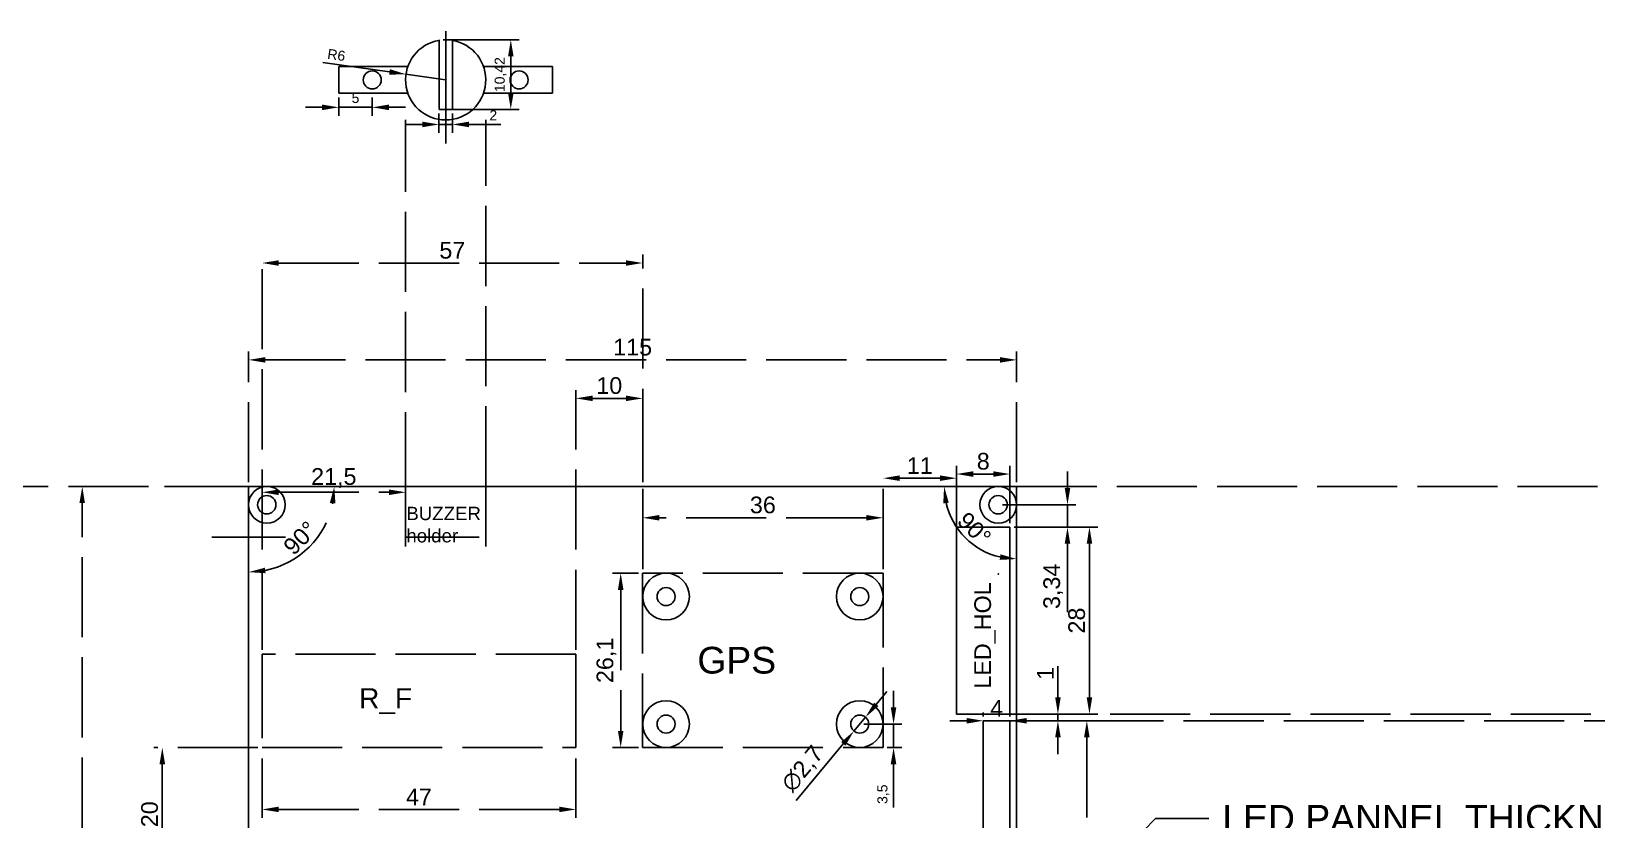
# Model space of a CAD drawing. Header units: millimetres. Extents: x 4871 to 10927, y 4991 to 10274.
# Drawn here: x 5021.7 to 5256.1, y 5110.9 to 5229 of the extents above; entities that cross this region are included whole.
import ezdxf
from ezdxf import colors
from ezdxf.entities.mleader import LeaderData, LeaderLine
from ezdxf.math import Vec2, Vec3

# ---------------------------------------------------------------- set-up
doc = ezdxf.new("R2010")
doc.units = ezdxf.units.MM
doc.linetypes.add('ACAD_ISO02W100', pattern=[15, 12, -3])
doc.styles.get("Standard").update_dxf_attribs({"font": 'arial.ttf'})
doc.dimstyles.new('ISO-25', dxfattribs={"dimtxt": 2.5, "dimasz": 2.5, "dimexe": 1.25, "dimexo": 0.625, "dimtad": 1, "dimtxsty": 'Standard', "dimcen": 2.5, "dimadec": 0, "dimazin": 0, "dimtfac": 1, "dimtmove": 0, "dimatfit": 3, "dimfxl": 1, "dimarcsym": 0})

# ---------------------------------------------------------------- blocks, each defined once
blk = doc.blocks.new('*D1')
at = {"color": 0, "linetype": 'ACAD_ISO02W100', "lineweight": -2, "transparency": 16777216}
for p, q in [((5054.22, 5161.46), (5054.22, 5181.03)), ((5169.22, 5161.46), (5169.22, 5181.03)), ((5056.72, 5179.78), (5166.72, 5179.78))]:
    blk.add_line(p, q, dxfattribs=at)
for points in [[(5056.72, 5180.2), (5056.72, 5179.37), (5054.22, 5179.78)], [(5166.72, 5180.2), (5166.72, 5179.37), (5169.22, 5179.78)]]:
    blk.add_solid(points, dxfattribs=at)
at = {"layer": 'Defpoints', "color": 0, "linetype": 'ACAD_ISO02W100', "lineweight": -2, "transparency": 16777216}
for p in [(5169.22, 5179.78), (5054.22, 5160.83), (5169.22, 5160.83)]:
    blk.add_point(p, dxfattribs=at)
at = {"color": 0, "linetype": 'ACAD_ISO02W100', "transparency": 16777216, "insert": (5111.72, 5181.68), "char_height": 2.5, "attachment_point": 5}
blk.add_mtext('115', dxfattribs=at)
blk = doc.blocks.new('*D2')
at = {"color": 0, "linetype": 'ACAD_ISO02W100', "lineweight": -2, "transparency": 16777216}
for p, q in [((5103.22, 5136.37), (5103.22, 5175.27)), ((5105.72, 5174.02), (5110.72, 5174.02)), ((5113.22, 5161.46), (5113.22, 5175.27))]:
    blk.add_line(p, q, dxfattribs=at)
for points in [[(5105.72, 5174.44), (5105.72, 5173.61), (5103.22, 5174.02)], [(5110.72, 5174.44), (5110.72, 5173.61), (5113.22, 5174.02)]]:
    blk.add_solid(points, dxfattribs=at)
at = {"layer": 'Defpoints', "color": 0, "linetype": 'ACAD_ISO02W100', "lineweight": -2, "transparency": 16777216}
for p in [(5113.22, 5174.02), (5113.22, 5160.83), (5103.22, 5135.74)]:
    blk.add_point(p, dxfattribs=at)
at = {"color": 0, "linetype": 'ACAD_ISO02W100', "transparency": 16777216, "insert": (5108.22, 5175.92), "char_height": 2.5, "attachment_point": 5}
blk.add_mtext('10', dxfattribs=at)
blk = doc.blocks.new('*D3')
at = {"color": 0, "linetype": 'ACAD_ISO02W100', "lineweight": -2, "transparency": 16777216}
for p, q in [((5149.22, 5148.47), (5149.22, 5163.32)), ((5151.72, 5162.07), (5157.72, 5162.07)), ((5160.22, 5148.07), (5160.22, 5163.32))]:
    blk.add_line(p, q, dxfattribs=at)
at = {"color": 0, "linetype": 'ACAD_ISO02W100', "transparency": 16777216}
for points in [[(5151.72, 5162.49), (5151.72, 5161.65), (5149.22, 5162.07)], [(5157.72, 5162.49), (5157.72, 5161.65), (5160.22, 5162.07)]]:
    blk.add_solid(points, dxfattribs=at)
at = {"layer": 'Defpoints', "color": 0, "linetype": 'ACAD_ISO02W100', "transparency": 16777216}
for p in [(5160.22, 5162.07), (5149.22, 5147.84), (5160.22, 5147.45)]:
    blk.add_point(p, dxfattribs=at)
at = {"color": 0, "linetype": 'ACAD_ISO02W100', "transparency": 16777216, "insert": (5154.72, 5163.95), "char_height": 2.5, "attachment_point": 5}
blk.add_mtext('11', dxfattribs=at)
blk = doc.blocks.new('*D6')
at = {"color": 0, "linetype": 'ACAD_ISO02W100', "lineweight": -2, "transparency": 16777216}
for p, q in [((5053.6, 5160.83), (5028.05, 5160.83)), ((5029.3, 5033.26), (5029.3, 5158.33)), ((5053.6, 5030.76), (5028.05, 5030.76))]:
    blk.add_line(p, q, dxfattribs=at)
for points in [[(5028.88, 5158.33), (5029.71, 5158.33), (5029.3, 5160.83)], [(5028.88, 5033.26), (5029.71, 5033.26), (5029.3, 5030.76)]]:
    blk.add_solid(points, dxfattribs=at)
at = {"layer": 'Defpoints', "color": 0, "linetype": 'ACAD_ISO02W100', "lineweight": -2, "transparency": 16777216}
for p in [(5029.3, 5160.83), (5054.22, 5160.83), (5054.22, 5030.76)]:
    blk.add_point(p, dxfattribs=at)
at = {"color": 0, "linetype": 'ACAD_ISO02W100', "transparency": 16777216, "insert": (5027.17, 5095.79), "char_height": 2.5, "attachment_point": 5, "rotation": 90}
blk.add_mtext('130,07', dxfattribs=at)
blk = doc.blocks.new('*D7')
at = {"color": 0, "linetype": 'ACAD_ISO02W100', "lineweight": -2, "transparency": 16777216}
for p, q in [((5175.4, 5129.25), (5175.4, 5133.92)), ((5168.85, 5126.75), (5176.65, 5126.75)), ((5175.4, 5125.75), (5175.4, 5126.75)), ((5168.85, 5125.75), (5176.65, 5125.75)), ((5175.4, 5123.25), (5175.4, 5120.75))]:
    blk.add_line(p, q, dxfattribs=at)
at = {"color": 0, "linetype": 'ACAD_ISO02W100', "transparency": 16777216}
for points in [[(5174.99, 5129.25), (5175.82, 5129.25), (5175.4, 5126.75)], [(5174.99, 5123.25), (5175.82, 5123.25), (5175.4, 5125.75)]]:
    blk.add_solid(points, dxfattribs=at)
at = {"layer": 'Defpoints', "color": 0, "linetype": 'ACAD_ISO02W100', "transparency": 16777216}
for p in [(5168.22, 5126.75), (5175.4, 5126.75), (5168.22, 5125.75)]:
    blk.add_point(p, dxfattribs=at)
at = {"color": 0, "linetype": 'ACAD_ISO02W100', "transparency": 16777216, "insert": (5173.52, 5132.83), "char_height": 2.5, "attachment_point": 5, "rotation": 90}
blk.add_mtext('1', dxfattribs=at)
blk = doc.blocks.new('*D8')
at = {"color": 0, "linetype": 'ACAD_ISO02W100', "lineweight": -2, "transparency": 16777216}
for p, q in [((5056.22, 5136.37), (5056.22, 5161.21)), ((5058.72, 5159.96), (5075.22, 5159.96)), ((5077.72, 5152.46), (5077.72, 5161.21))]:
    blk.add_line(p, q, dxfattribs=at)
for points in [[(5058.72, 5160.38), (5058.72, 5159.54), (5056.22, 5159.96)], [(5075.22, 5160.38), (5075.22, 5159.54), (5077.72, 5159.96)]]:
    blk.add_solid(points, dxfattribs=at)
at = {"layer": 'Defpoints', "color": 0, "linetype": 'ACAD_ISO02W100', "lineweight": -2, "transparency": 16777216}
for p in [(5077.72, 5159.96), (5077.72, 5151.83), (5056.22, 5135.74)]:
    blk.add_point(p, dxfattribs=at)
at = {"color": 0, "linetype": 'ACAD_ISO02W100', "transparency": 16777216, "insert": (5066.97, 5162.09), "char_height": 2.5, "attachment_point": 5}
blk.add_mtext('21,5', dxfattribs=at)
blk = doc.blocks.new('*D10')
at = {"color": 0, "linetype": 'ACAD_ISO02W100', "lineweight": -2, "transparency": 16777216}
for p, q in [((5055.6, 5121.74), (5040.04, 5121.74)), ((5041.29, 5119.24), (5041.29, 5104.25)), ((5055.6, 5101.75), (5040.04, 5101.75))]:
    blk.add_line(p, q, dxfattribs=at)
at = {"color": 0, "linetype": 'ACAD_ISO02W100', "transparency": 16777216}
for points in [[(5040.87, 5119.24), (5041.71, 5119.24), (5041.29, 5121.74)], [(5040.87, 5104.25), (5041.71, 5104.25), (5041.29, 5101.75)]]:
    blk.add_solid(points, dxfattribs=at)
at = {"layer": 'Defpoints', "color": 0, "linetype": 'ACAD_ISO02W100', "transparency": 16777216}
for p in [(5056.22, 5121.74), (5041.29, 5101.75), (5056.22, 5101.75)]:
    blk.add_point(p, dxfattribs=at)
at = {"color": 0, "linetype": 'ACAD_ISO02W100', "transparency": 16777216, "insert": (5039.39, 5111.75), "char_height": 2.5, "attachment_point": 5, "rotation": 90}
blk.add_mtext('20', dxfattribs=at)
blk = doc.blocks.new('*D14')
at = {"color": 0, "linetype": 'ACAD_ISO02W100', "lineweight": -2, "transparency": 16777216}
for p, q in [((5164.22, 5126.37), (5164.22, 5127)), ((5168.22, 5126.37), (5168.22, 5127)), ((5161.72, 5125.75), (5159.22, 5125.75)), ((5164.22, 5125.75), (5168.22, 5125.75)), ((5170.72, 5125.75), (5173.22, 5125.75))]:
    blk.add_line(p, q, dxfattribs=at)
at = {"color": 0, "linetype": 'ACAD_ISO02W100', "transparency": 16777216}
for points in [[(5161.72, 5126.16), (5161.72, 5125.33), (5164.22, 5125.75)], [(5170.72, 5126.16), (5170.72, 5125.33), (5168.22, 5125.75)]]:
    blk.add_solid(points, dxfattribs=at)
at = {"layer": 'Defpoints', "color": 0, "linetype": 'ACAD_ISO02W100', "transparency": 16777216}
for p in [(5164.22, 5125.75), (5168.22, 5125.75), (5168.22, 5125.75)]:
    blk.add_point(p, dxfattribs=at)
at = {"color": 0, "linetype": 'ACAD_ISO02W100', "transparency": 16777216, "insert": (5166.22, 5127.62), "char_height": 2.5, "attachment_point": 5}
blk.add_mtext('4', dxfattribs=at)
blk = doc.blocks.new('*D18')
at = {"color": 0, "linetype": 'ACAD_ISO02W100', "lineweight": -2, "transparency": 16777216}
for p, q in [((5168.85, 5125.75), (5180.98, 5125.75)), ((5179.73, 5123.25), (5179.73, 5048.25)), ((5168.85, 5045.75), (5180.98, 5045.75))]:
    blk.add_line(p, q, dxfattribs=at)
at = {"color": 0, "linetype": 'ACAD_ISO02W100', "transparency": 16777216}
for points in [[(5179.31, 5123.25), (5180.15, 5123.25), (5179.73, 5125.75)], [(5179.31, 5048.25), (5180.15, 5048.25), (5179.73, 5045.75)]]:
    blk.add_solid(points, dxfattribs=at)
at = {"layer": 'Defpoints', "color": 0, "linetype": 'ACAD_ISO02W100', "transparency": 16777216}
for p in [(5168.22, 5125.75), (5168.22, 5045.75), (5179.73, 5045.75)]:
    blk.add_point(p, dxfattribs=at)
at = {"color": 0, "linetype": 'ACAD_ISO02W100', "transparency": 16777216, "insert": (5177.83, 5085.75), "char_height": 2.5, "attachment_point": 5, "rotation": 90}
blk.add_mtext('80', dxfattribs=at)
blk = doc.blocks.new('*D19')
at = {"color": 0, "linetype": 'ACAD_ISO02W100', "lineweight": -2, "transparency": 16777216}
blk.add_arc((5054.22, 5160.83), 12.82, 281.1904, 348.8096, dxfattribs=at)
for points in [[(5066.38, 5158.38), (5067.21, 5158.3), (5067.04, 5160.83)], [(5056.75, 5147.84), (5056.67, 5148.67), (5054.22, 5148.01)]]:
    blk.add_solid(points, dxfattribs=at)
at = {"layer": 'Defpoints', "color": 0, "linetype": 'ACAD_ISO02W100', "lineweight": -2, "transparency": 16777216}
for p in [(5054.22, 5160.83), (5054.22, 5160.83), (5169.22, 5160.83), (5060.63, 5149.73), (5054.22, 5030.76)]:
    blk.add_point(p, dxfattribs=at)
at = {"color": 0, "linetype": 'ACAD_ISO02W100', "transparency": 16777216, "insert": (5061.94, 5153.11), "char_height": 2.5, "attachment_point": 5, "rotation": 45}
blk.add_mtext('90°', dxfattribs=at)
blk = doc.blocks.new('*D20')
at = {"color": 0, "linetype": 'ACAD_ISO02W100', "lineweight": -2, "transparency": 16777216}
blk.add_arc((5054.22, 5030.75), 14.95, 9.5903, 80.4097, dxfattribs=at)
for points in [[(5056.68, 5045.08), (5056.75, 5045.91), (5054.22, 5045.7)], [(5069.38, 5033.27), (5068.55, 5033.2), (5069.17, 5030.75)]]:
    blk.add_solid(points, dxfattribs=at)
at = {"layer": 'Defpoints', "color": 0, "linetype": 'ACAD_ISO02W100', "lineweight": -2, "transparency": 16777216}
for p in [(5054.22, 5160.83), (5067.17, 5038.22), (5054.22, 5030.76), (5054.22, 5030.75), (5169.22, 5030.75)]:
    blk.add_point(p, dxfattribs=at)
at = {"color": 0, "linetype": 'ACAD_ISO02W100', "transparency": 16777216, "insert": (5066.14, 5042.67), "char_height": 2.5, "attachment_point": 5, "rotation": 315}
blk.add_mtext('90°', dxfattribs=at)
blk = doc.blocks.new('*D21')
at = {"color": 0, "linetype": 'ACAD_ISO02W100', "lineweight": -2, "transparency": 16777216}
blk.add_arc((5169.22, 5160.83), 10.86, 193.2132, 256.7868, dxfattribs=at)
for points in [[(5158.23, 5158.3), (5159.06, 5158.4), (5158.36, 5160.83)], [(5166.79, 5150.67), (5166.69, 5149.84), (5169.22, 5149.97)]]:
    blk.add_solid(points, dxfattribs=at)
at = {"layer": 'Defpoints', "color": 0, "linetype": 'ACAD_ISO02W100', "lineweight": -2, "transparency": 16777216}
for p in [(5054.22, 5160.83), (5169.22, 5160.83), (5169.22, 5160.83), (5159.81, 5155.4), (5169.22, 5030.76)]:
    blk.add_point(p, dxfattribs=at)
at = {"color": 0, "linetype": 'ACAD_ISO02W100', "transparency": 16777216, "insert": (5162.88, 5154.49), "char_height": 2.5, "attachment_point": 5, "rotation": 315}
blk.add_mtext('90°', dxfattribs=at)
blk = doc.blocks.new('*D22')
at = {"color": 0, "linetype": 'ACAD_ISO02W100', "lineweight": -2, "transparency": 16777216}
blk.add_arc((5169.22, 5030.75), 15.81, 99.0687, 170.9313, dxfattribs=at)
for points in [[(5166.7, 5046.78), (5166.76, 5045.95), (5169.22, 5046.56)], [(5154.02, 5033.21), (5153.19, 5033.27), (5153.41, 5030.75)]]:
    blk.add_solid(points, dxfattribs=at)
at = {"layer": 'Defpoints', "color": 0, "linetype": 'ACAD_ISO02W100', "lineweight": -2, "transparency": 16777216}
for p in [(5169.22, 5160.83), (5161.32, 5044.44), (5054.22, 5030.75), (5169.22, 5030.76), (5169.22, 5030.75)]:
    blk.add_point(p, dxfattribs=at)
at = {"color": 0, "linetype": 'ACAD_ISO02W100', "transparency": 16777216, "insert": (5156.7, 5043.27), "char_height": 2.5, "attachment_point": 5, "rotation": 45}
blk.add_mtext('90°', dxfattribs=at)
blk = doc.blocks.new('*D33')
at = {"color": 0, "linetype": 'ByBlock', "lineweight": -2, "transparency": 16777216}
for p, q in [((5160.22, 5155.33), (5160.22, 5163.94)), ((5168.22, 5155.33), (5168.22, 5163.94)), ((5165.72, 5162.69), (5162.72, 5162.69))]:
    blk.add_line(p, q, dxfattribs=at)
for points in [[(5162.72, 5163.11), (5162.72, 5162.27), (5160.22, 5162.69)], [(5165.72, 5163.11), (5165.72, 5162.27), (5168.22, 5162.69)]]:
    blk.add_solid(points, dxfattribs=at)
at = {"layer": 'Defpoints', "color": 0, "linetype": 'ByBlock', "lineweight": -2, "transparency": 16777216}
for p in [(5160.22, 5162.69), (5160.22, 5154.71), (5168.22, 5154.71)]:
    blk.add_point(p, dxfattribs=at)
at = {"color": 0, "linetype": 'ByBlock', "lineweight": -2, "transparency": 16777216, "insert": (5164.22, 5164.59), "char_height": 2.5, "attachment_point": 5}
blk.add_mtext('8', dxfattribs=at)
blk = doc.blocks.new('*D36')
at = {"color": 0, "linetype": 'ByBlock', "lineweight": -2, "transparency": 16777216}
for p, q in [((5176.83, 5160.59), (5176.83, 5163.09)), ((5167.08, 5158.09), (5178.08, 5158.09)), ((5176.83, 5158.09), (5176.83, 5154.75)), ((5168.85, 5154.75), (5178.08, 5154.75)), ((5176.83, 5152.25), (5176.83, 5142.01))]:
    blk.add_line(p, q, dxfattribs=at)
for points in [[(5176.42, 5160.59), (5177.25, 5160.59), (5176.83, 5158.09)], [(5176.42, 5152.25), (5177.25, 5152.25), (5176.83, 5154.75)]]:
    blk.add_solid(points, dxfattribs=at)
at = {"layer": 'Defpoints', "color": 0, "linetype": 'ByBlock', "lineweight": -2, "transparency": 16777216}
for p in [(5166.45, 5158.09), (5168.22, 5154.75), (5176.83, 5154.75)]:
    blk.add_point(p, dxfattribs=at)
at = {"color": 0, "linetype": 'ByBlock', "lineweight": -2, "transparency": 16777216, "insert": (5174.7, 5145.88), "char_height": 2.5, "attachment_point": 5, "rotation": 90}
blk.add_mtext('3,34', dxfattribs=at)
blk = doc.blocks.new('*D37')
at = {"color": 0, "linetype": 'ByBlock', "lineweight": -2, "transparency": 16777216}
for p, q in [((5168.85, 5154.75), (5181.37, 5154.75)), ((5180.12, 5129.25), (5180.12, 5152.25)), ((5168.85, 5126.75), (5181.37, 5126.75))]:
    blk.add_line(p, q, dxfattribs=at)
for points in [[(5179.71, 5152.25), (5180.54, 5152.25), (5180.12, 5154.75)], [(5179.71, 5129.25), (5180.54, 5129.25), (5180.12, 5126.75)]]:
    blk.add_solid(points, dxfattribs=at)
at = {"layer": 'Defpoints', "color": 0, "linetype": 'ByBlock', "lineweight": -2, "transparency": 16777216}
for p in [(5168.22, 5154.75), (5180.12, 5154.75), (5168.22, 5126.75)]:
    blk.add_point(p, dxfattribs=at)
at = {"color": 0, "linetype": 'ByBlock', "lineweight": -2, "transparency": 16777216, "insert": (5178.22, 5140.75), "char_height": 2.5, "attachment_point": 5, "rotation": 90}
blk.add_mtext('28', dxfattribs=at)
blk = doc.blocks.new('*D50')
at = {"color": 0, "lineweight": -2, "transparency": 16777216}
for p, q in [((5065.35, 5224.31), (5075.31, 5222.9)), ((5083.72, 5221.71), (5077.78, 5222.55))]:
    blk.add_line(p, q, dxfattribs=at)
blk.add_solid([(5075.37, 5223.31), (5075.25, 5222.49), (5077.78, 5222.55)], dxfattribs=at)
at = {"layer": 'Defpoints', "color": 0, "lineweight": -2, "transparency": 16777216}
for p in [(5077.78, 5222.55), (5083.72, 5221.71)]:
    blk.add_point(p, dxfattribs=at)
at = {"color": 0, "lineweight": -2, "transparency": 16777216, "insert": (5067.36, 5225.43), "char_height": 1.5, "attachment_point": 5, "rotation": 351.9522}
blk.add_mtext('R6', dxfattribs=at)
blk = doc.blocks.new('*D51')
at = {"color": 0, "lineweight": -2, "transparency": 16777216}
for p, q in [((5083.35, 5227.71), (5094.72, 5227.71)), ((5093.47, 5225.21), (5093.47, 5219.78)), ((5083.35, 5217.28), (5094.72, 5217.28))]:
    blk.add_line(p, q, dxfattribs=at)
for points in [[(5093.06, 5225.21), (5093.89, 5225.21), (5093.47, 5227.71)], [(5093.06, 5219.78), (5093.89, 5219.78), (5093.47, 5217.28)]]:
    blk.add_solid(points, dxfattribs=at)
at = {"layer": 'Defpoints', "color": 0, "lineweight": -2, "transparency": 16777216}
for p in [(5082.72, 5227.71), (5082.72, 5217.28), (5093.47, 5217.28)]:
    blk.add_point(p, dxfattribs=at)
at = {"color": 0, "lineweight": -2, "transparency": 16777216, "insert": (5091.95, 5222.5), "char_height": 1.5, "attachment_point": 5, "rotation": 90}
blk.add_mtext('10,42', dxfattribs=at)
blk = doc.blocks.new('*D52')
at = {"color": 0, "lineweight": -2, "transparency": 16777216}
for p, q in [((5082.72, 5216.66), (5082.72, 5213.79)), ((5084.72, 5216.66), (5084.72, 5213.79)), ((5080.22, 5215.04), (5077.72, 5215.04)), ((5082.72, 5215.04), (5084.72, 5215.04)), ((5087.22, 5215.04), (5091.97, 5215.04))]:
    blk.add_line(p, q, dxfattribs=at)
for points in [[(5080.22, 5215.45), (5080.22, 5214.62), (5082.72, 5215.04)], [(5087.22, 5215.45), (5087.22, 5214.62), (5084.72, 5215.04)]]:
    blk.add_solid(points, dxfattribs=at)
at = {"layer": 'Defpoints', "color": 0, "lineweight": -2, "transparency": 16777216}
for p in [(5082.72, 5217.28), (5084.72, 5217.28), (5084.72, 5215.04)]:
    blk.add_point(p, dxfattribs=at)
at = {"color": 0, "lineweight": -2, "transparency": 16777216, "insert": (5090.85, 5216.41), "char_height": 1.5, "attachment_point": 5}
blk.add_mtext('2', dxfattribs=at)
blk = doc.blocks.new('*D53')
at = {"color": 0, "lineweight": -2, "transparency": 16777216}
for p, q in [((5067.72, 5219.08), (5067.72, 5216.35)), ((5072.72, 5219.08), (5072.72, 5216.35)), ((5065.22, 5217.6), (5062.72, 5217.6)), ((5067.72, 5217.6), (5072.72, 5217.6)), ((5075.22, 5217.6), (5077.72, 5217.6))]:
    blk.add_line(p, q, dxfattribs=at)
for points in [[(5065.22, 5218.01), (5065.22, 5217.18), (5067.72, 5217.6)], [(5075.22, 5218.01), (5075.22, 5217.18), (5072.72, 5217.6)]]:
    blk.add_solid(points, dxfattribs=at)
at = {"layer": 'Defpoints', "color": 0, "lineweight": -2, "transparency": 16777216}
for p in [(5067.72, 5219.71), (5072.72, 5219.71), (5072.72, 5217.6)]:
    blk.add_point(p, dxfattribs=at)
at = {"color": 0, "lineweight": -2, "transparency": 16777216, "insert": (5070.22, 5218.99), "char_height": 1.5, "attachment_point": 5}
blk.add_mtext('5', dxfattribs=at)
blk = doc.blocks.new('*D70')
at = {"color": 0, "linetype": 'ACAD_ISO02W100', "lineweight": -2, "transparency": 16777216}
for p, q in [((5056.22, 5135.12), (5056.22, 5111.22)), ((5103.22, 5135.12), (5103.22, 5111.22)), ((5100.72, 5112.47), (5058.72, 5112.47))]:
    blk.add_line(p, q, dxfattribs=at)
for points in [[(5058.72, 5112.89), (5058.72, 5112.06), (5056.22, 5112.47)], [(5100.72, 5112.89), (5100.72, 5112.06), (5103.22, 5112.47)]]:
    blk.add_solid(points, dxfattribs=at)
at = {"layer": 'Defpoints', "color": 0, "linetype": 'ACAD_ISO02W100', "lineweight": -2, "transparency": 16777216}
for p in [(5056.22, 5135.74), (5103.22, 5135.74), (5056.22, 5112.47)]:
    blk.add_point(p, dxfattribs=at)
at = {"color": 0, "linetype": 'ACAD_ISO02W100', "lineweight": -2, "transparency": 16777216, "insert": (5079.72, 5114.35), "char_height": 2.5, "attachment_point": 5}
blk.add_mtext('47', dxfattribs=at)
blk = doc.blocks.new('*D71')
at = {"color": 0, "linetype": 'ACAD_ISO02W100', "lineweight": -2, "transparency": 16777216}
for p, q in [((5113.22, 5148.47), (5113.22, 5157.39)), ((5149.22, 5148.47), (5149.22, 5157.39)), ((5146.72, 5156.14), (5115.72, 5156.14))]:
    blk.add_line(p, q, dxfattribs=at)
for points in [[(5115.72, 5156.56), (5115.72, 5155.73), (5113.22, 5156.14)], [(5146.72, 5156.56), (5146.72, 5155.73), (5149.22, 5156.14)]]:
    blk.add_solid(points, dxfattribs=at)
at = {"layer": 'Defpoints', "color": 0, "linetype": 'ACAD_ISO02W100', "lineweight": -2, "transparency": 16777216}
for p in [(5113.22, 5156.14), (5113.22, 5147.84), (5149.22, 5147.84)]:
    blk.add_point(p, dxfattribs=at)
at = {"color": 0, "linetype": 'ACAD_ISO02W100', "lineweight": -2, "transparency": 16777216, "insert": (5131.22, 5158.05), "char_height": 2.5, "attachment_point": 5}
blk.add_mtext('36', dxfattribs=at)
blk = doc.blocks.new('*D72')
at = {"color": 0, "linetype": 'ACAD_ISO02W100', "lineweight": -2, "transparency": 16777216}
for p, q in [((5056.22, 5136.37), (5056.22, 5195.54)), ((5113.22, 5148.47), (5113.22, 5195.54)), ((5058.72, 5194.29), (5110.72, 5194.29))]:
    blk.add_line(p, q, dxfattribs=at)
for points in [[(5058.72, 5194.7), (5058.72, 5193.87), (5056.22, 5194.29)], [(5110.72, 5194.7), (5110.72, 5193.87), (5113.22, 5194.29)]]:
    blk.add_solid(points, dxfattribs=at)
at = {"layer": 'Defpoints', "color": 0, "linetype": 'ACAD_ISO02W100', "lineweight": -2, "transparency": 16777216}
for p in [(5113.22, 5194.29), (5113.22, 5147.84), (5056.22, 5135.74)]:
    blk.add_point(p, dxfattribs=at)
at = {"color": 0, "linetype": 'ACAD_ISO02W100', "lineweight": -2, "transparency": 16777216, "insert": (5084.72, 5196.18), "char_height": 2.5, "attachment_point": 5}
blk.add_mtext('57', dxfattribs=at)
blk = doc.blocks.new('*D73')
at = {"color": 0, "linetype": 'ACAD_ISO02W100', "lineweight": -2, "transparency": 16777216}
for p, q in [((5150.79, 5127.75), (5150.79, 5130.25)), ((5146.35, 5125.25), (5152.04, 5125.25)), ((5150.79, 5125.25), (5150.79, 5121.74)), ((5149.84, 5121.74), (5152.04, 5121.74)), ((5150.79, 5119.24), (5150.79, 5112.75))]:
    blk.add_line(p, q, dxfattribs=at)
for points in [[(5150.37, 5127.75), (5151.2, 5127.75), (5150.79, 5125.25)], [(5150.37, 5119.24), (5151.2, 5119.24), (5150.79, 5121.74)]]:
    blk.add_solid(points, dxfattribs=at)
at = {"layer": 'Defpoints', "color": 0, "linetype": 'ACAD_ISO02W100', "lineweight": -2, "transparency": 16777216}
for p in [(5145.72, 5125.25), (5149.22, 5121.74), (5150.79, 5121.74)]:
    blk.add_point(p, dxfattribs=at)
at = {"color": 0, "linetype": 'ACAD_ISO02W100', "lineweight": -2, "transparency": 16777216, "insert": (5149.26, 5114.75), "char_height": 1.5, "attachment_point": 5, "rotation": 90}
blk.add_mtext('3,5', dxfattribs=at)
blk = doc.blocks.new('*D74')
at = {"color": 0, "linetype": 'ACAD_ISO02W100', "lineweight": -2, "transparency": 16777216}
for p, q in [((5112.59, 5147.84), (5108.68, 5147.84)), ((5109.93, 5145.34), (5109.93, 5124.24)), ((5112.59, 5121.74), (5108.68, 5121.74))]:
    blk.add_line(p, q, dxfattribs=at)
for points in [[(5109.51, 5145.34), (5110.35, 5145.34), (5109.93, 5147.84)], [(5109.51, 5124.24), (5110.35, 5124.24), (5109.93, 5121.74)]]:
    blk.add_solid(points, dxfattribs=at)
at = {"layer": 'Defpoints', "color": 0, "linetype": 'ACAD_ISO02W100', "lineweight": -2, "transparency": 16777216}
for p in [(5113.22, 5147.84), (5109.93, 5121.74), (5113.22, 5121.74)]:
    blk.add_point(p, dxfattribs=at)
at = {"color": 0, "linetype": 'ACAD_ISO02W100', "lineweight": -2, "transparency": 16777216, "insert": (5107.8, 5134.79), "char_height": 2.5, "attachment_point": 5, "rotation": 90}
blk.add_mtext('26,1', dxfattribs=at)
blk = doc.blocks.new('*D75')
at = {"color": 0, "linetype": 'ACAD_ISO02W100', "lineweight": -2, "transparency": 16777216}
for p, q in [((5148.19, 5128.2), (5149.79, 5130.12)), ((5146.59, 5126.28), (5144.86, 5124.21)), ((5136.2, 5113.82), (5143.26, 5122.29))]:
    blk.add_line(p, q, dxfattribs=at)
for points in [[(5147.87, 5128.47), (5148.51, 5127.94), (5146.59, 5126.28)], [(5142.94, 5122.55), (5143.58, 5122.02), (5144.86, 5124.21)]]:
    blk.add_solid(points, dxfattribs=at)
at = {"layer": 'Defpoints', "color": 0, "linetype": 'ACAD_ISO02W100', "lineweight": -2, "transparency": 16777216}
for p in [(5144.86, 5124.21), (5146.59, 5126.28)]:
    blk.add_point(p, dxfattribs=at)
at = {"color": 0, "linetype": 'ACAD_ISO02W100', "lineweight": -2, "transparency": 16777216, "insert": (5137.27, 5118.48), "char_height": 2.5, "attachment_point": 5, "rotation": 50.2063}
blk.add_mtext('∅2,7', dxfattribs=at)

msp = doc.modelspace()

# ---------------------------------------------------------------- linework, layer by layer
at = {"color": 0, "lineweight": -2}
for p, q in [((5082.723, 5227.708), (5082.723, 5217.283)), ((5083.723, 5228.982), (5083.723, 5212.182)), ((5084.723, 5217.283), (5084.723, 5227.708)), ((5067.723, 5221.708), (5067.723, 5223.708)), ((5067.723, 5223.708), (5078.067, 5223.708)), ((5067.723, 5221.708), (5067.723, 5223.708)), ((5099.723, 5223.708), (5089.38, 5223.708)), ((5099.723, 5221.708), (5099.723, 5223.708)), ((5067.723, 5221.708), (5067.723, 5219.708)), ((5099.723, 5221.708), (5099.723, 5219.708)), ((5067.723, 5219.708), (5078.067, 5219.708)), ((5099.723, 5219.708), (5089.38, 5219.708)), ((5082.723, 5217.283), (5084.723, 5217.283)), ((5083.723, 5215.708), (5083.943, 5215.708)), ((5083.943, 5215.708), (5083.943, 5215.712))]:
    msp.add_line(p, q, dxfattribs=at)
at = {"color": 2, "linetype": 'ACAD_ISO02W100', "lineweight": -2}
for p, q in [((5077.723, 5159.96), (5077.723, 5215.708)), ((5089.723, 5160.832), (5089.723, 5215.708)), ((5054.221, 5160.832), (4957.344, 5160.832))]:
    msp.add_line(p, q, dxfattribs=at)
at = {"color": 240, "true_color": 0xed1f24}
for p, q in [((5054.221, 5030.757), (5054.221, 5160.832)), ((5054.221, 5160.832), (5169.222, 5160.832)), ((5169.222, 5160.832), (5169.222, 5030.757))]:
    msp.add_line(p, q, dxfattribs=at)
at = {"color": 0}
for p, q in [((5077.723, 5160.832), (5077.723, 5151.832)), ((5089.723, 5151.832), (5089.723, 5160.832)), ((5088.723, 5153.232), (5077.723, 5153.232))]:
    msp.add_line(p, q, dxfattribs=at)
at = {"color": 41, "linetype": 'ACAD_ISO02W100', "true_color": 0xf4ee51}
msp.add_line((5169.222, 5160.832), (5319.222, 5160.832), dxfattribs=at)
at = {"color": 0, "linetype": 'ByBlock', "lineweight": -2}
for p, q in [((5160.222, 5126.746), (5160.222, 5154.746)), ((5168.222, 5154.746), (5160.222, 5154.746)), ((5168.222, 5126.746), (5168.222, 5154.746))]:
    msp.add_line(p, q, dxfattribs=at)
for p, q in [((5059.721, 5153.232), (5048.721, 5153.232)), ((5103.221, 5121.743), (5103.221, 5135.743)), ((5160.222, 5126.746), (5168.222, 5126.746)), ((5164.222, 5045.747), (5164.222, 5125.747)), ((5164.222, 5125.747), (5168.222, 5125.747)), ((5168.222, 5125.747), (5168.222, 5045.747))]:
    msp.add_line(p, q)
at = {"linetype": 'ACAD_ISO02W100'}
for p, q in [((5149.219, 5147.843), (5113.219, 5147.843)), ((5113.219, 5147.843), (5113.219, 5121.743)), ((5149.219, 5121.743), (5149.219, 5147.843)), ((5103.221, 5135.743), (5056.221, 5135.743)), ((5056.221, 5135.743), (5056.221, 5121.743)), ((5056.221, 5121.743), (5103.221, 5121.743)), ((5113.219, 5121.743), (5149.219, 5121.743))]:
    msp.add_line(p, q, dxfattribs=at)
at = {"color": 40, "linetype": 'ACAD_ISO02W100', "lineweight": -2, "true_color": 0xf8d731}
msp.add_line((5168.222, 5126.746), (5320.568, 5126.746), dxfattribs=at)
at = {"color": 40, "linetype": 'ACAD_ISO02W100', "true_color": 0xf8d731}
msp.add_line((5164.222, 5125.747), (5319.222, 5125.747), dxfattribs=at)
at = {"color": 0, "lineweight": -2}
for centre in [(5072.723, 5221.708), (5094.723, 5221.708)]:
    msp.add_circle(centre, 1.35, dxfattribs=at)
at = {"color": 0}
for centre, radius in [((5056.954, 5158.091), 2.75), ((5056.936, 5158.091), 1.375), ((5166.473, 5158.091), 2.75), ((5166.454, 5158.091), 1.375)]:
    msp.add_circle(centre, radius, dxfattribs=at)
at = {"color": 0, "linetype": 'ByBlock', "lineweight": -2}
for centre, radius in [((5116.723, 5144.345), 3.5), ((5145.723, 5144.345), 3.5), ((5116.723, 5144.345), 1.35), ((5145.723, 5144.345), 1.35), ((5116.723, 5125.245), 3.5), ((5116.723, 5125.245), 1.35), ((5145.723, 5125.245), 3.5), ((5145.723, 5125.245), 1.35)]:
    msp.add_circle(centre, radius, dxfattribs=at)
at = {"color": 0, "lineweight": -2}
msp.add_arc((5083.723, 5221.708), 6, 99.59407, 80.40593, dxfattribs=at)
at = {"color": 0}
msp.add_point((5166.473, 5147.741), dxfattribs=at)

# ---------------------------------------------------------------- texts
at = {"color": 240, "linetype": 'ACAD_ISO02W100', "true_color": 0xed1f24, "attachment_point": 1}
for s, width, heights, insert, char_height in [('BUZZER\\Pholder', 12.24595, [10.555], (5077.829, 5157.79), 2), ('GPS', 18.856, [5.547], (5121.404, 5136.818), 4), ('R_F', 13.46855, [0], (5070.763, 5130.625), 3)]:
    msp.add_mtext_dynamic_manual_height_columns(s, width=width, gutter_width=12.5, heights=heights, dxfattribs=dict(at, insert=insert, char_height=char_height))
at = {"layer": 'Defpoints', "color": 240, "linetype": 'ACAD_ISO02W100', "true_color": 0xed1f24, "insert": (5162.879, 5130.557), "char_height": 2.5, "attachment_point": 1, "rotation": 90}
msp.add_mtext_dynamic_manual_height_columns('LED_HOL', width=10.28881, gutter_width=12.5, heights=[0], dxfattribs=at)

# ---------------------------------------------------------------- dimensions: what is measured, and where the dimension line sits
at = {"color": 3, "lineweight": -2}
dim = msp.add_linear_dim(base=(5093.4739, 5217.2834), p1=(5082.7234, 5227.7077), p2=(5082.7234, 5217.2834), angle=90, dimstyle='ISO-25', override={"dimtxt": 1.5}, dxfattribs=at)
dim.commit()
dim.dimension.update_dxf_attribs({"geometry": '*D51', "text_midpoint": (5091.9475, 5222.4955)})
dim = msp.add_radius_dim(center=(5083.723, 5221.708), mpoint=(5077.782, 5222.548), dimstyle='ISO-25', override={"dimtxt": 1.5}, dxfattribs=at)
dim.commit()
dim.dimension.update_dxf_attribs({"geometry": '*D50', "text_midpoint": (5067.168, 5224.048), "dimtype": 164})
for base, p1, p2, picture, middle in [((5072.723, 5217.598), (5067.723, 5219.708), (5072.723, 5219.708), '*D53', (5070.223, 5218.986)), ((5084.723, 5215.036), (5082.723, 5217.283), (5084.723, 5217.283), '*D52', (5090.845, 5216.414))]:
    dim = msp.add_linear_dim(base=base, p1=p1, p2=p2, dimstyle='ISO-25', override={"dimtxt": 1.5}, dxfattribs=at)
    dim.commit()
    dim.dimension.update_dxf_attribs({"geometry": picture, "text_midpoint": middle})
at = {"color": 3, "linetype": 'ACAD_ISO02W100', "lineweight": -2}
for base, p1, p2, picture, middle in [((5113.219, 5194.287), (5056.221, 5135.743), (5113.219, 5147.843), '*D72', (5084.72, 5196.183)), ((5113.219, 5156.143), (5149.219, 5147.843), (5113.219, 5147.843), '*D71', (5131.219, 5158.045)), ((5056.221, 5112.475), (5103.221, 5135.743), (5056.221, 5135.743), '*D70', (5079.721, 5114.35))]:
    dim = msp.add_linear_dim(base=base, p1=p1, p2=p2, dimstyle='ISO-25', dxfattribs=at)
    dim.commit()
    dim.dimension.update_dxf_attribs({"geometry": picture, "text_midpoint": middle})
at = {"color": 3, "linetype": 'ACAD_ISO02W100'}
for base, p1, p2, picture, middle in [((5169.222, 5179.782), (5054.221, 5160.832), (5169.222, 5160.832), '*D1', (5111.721, 5181.684)), ((5113.219, 5174.023), (5103.221, 5135.743), (5113.219, 5160.832), '*D2', (5108.22, 5175.924)), ((5160.222, 5162.07), (5149.219, 5147.843), (5160.222, 5147.446), '*D3', (5154.72, 5163.95)), ((5077.723, 5159.96), (5056.221, 5135.743), (5077.723, 5151.832), '*D8', (5066.972, 5162.088))]:
    dim = msp.add_linear_dim(base=base, p1=p1, p2=p2, dimstyle='ISO-25', dxfattribs=at)
    dim.commit()
    dim.dimension.update_dxf_attribs({"geometry": picture, "text_midpoint": middle})
at = {"color": 3, "linetype": 'ByBlock', "lineweight": -2}
dim = msp.add_linear_dim(base=(5160.222, 5162.69), p1=(5168.222, 5154.71), p2=(5160.222, 5154.71), dimstyle='ISO-25', dxfattribs=at)
dim.commit()
dim.dimension.update_dxf_attribs({"geometry": '*D33', "text_midpoint": (5164.222, 5164.592)})
for base, p1, p2, picture, middle in [((5176.8319, 5154.7461), (5166.4545, 5158.0908), (5168.2216, 5154.7461), '*D36', (5174.7045, 5145.8802)), ((5180.123, 5154.746), (5168.222, 5126.746), (5168.222, 5154.746), '*D37', (5178.222, 5140.746))]:
    dim = msp.add_linear_dim(base=base, p1=p1, p2=p2, angle=90, dimstyle='ISO-25', dxfattribs=at)
    dim.commit()
    dim.dimension.update_dxf_attribs({"geometry": picture, "text_midpoint": middle})
at = {"color": 3, "linetype": 'ACAD_ISO02W100'}
for base, p1, p2, picture, middle in [((5029.29645, 5160.83229), (5054.22072, 5030.75733), (5054.22072, 5160.83229), '*D6', (5027.16906, 5095.79481)), ((5175.402, 5126.746), (5168.222, 5125.747), (5168.222, 5126.746), '*D7', (5173.522, 5132.832)), ((5179.731, 5045.747), (5168.222, 5125.747), (5168.222, 5045.747), '*D18', (5177.829, 5085.747))]:
    dim = msp.add_linear_dim(base=base, p1=p1, p2=p2, angle=90, dimstyle='ISO-25', dxfattribs=at)
    dim.commit()
    dim.dimension.update_dxf_attribs({"geometry": picture, "text_midpoint": middle})
at = {"color": 242, "linetype": 'ACAD_ISO02W100', "true_color": 0xcd2027}
for base, line1, line2, picture, middle in [((5060.631, 5149.729), ((5054.221, 5160.832), (5169.222, 5160.832)), ((5054.221, 5030.757), (5054.221, 5160.832)), '*D19', (5061.942, 5153.111)), ((5067.171, 5038.224), ((5169.222, 5030.747), (5054.221, 5030.747)), ((5054.221, 5030.757), (5054.221, 5160.832)), '*D20', (5066.139, 5042.665)), ((5159.813, 5155.4), ((5169.222, 5160.832), (5169.222, 5030.757)), ((5054.221, 5160.832), (5169.222, 5160.832)), '*D21', (5162.884, 5154.494)), ((5161.316, 5044.44), ((5169.222, 5160.832), (5169.222, 5030.757)), ((5169.222, 5030.747), (5054.221, 5030.747)), '*D22', (5156.697, 5043.272))]:
    dim = msp.add_angular_dim_2l(base=base, line1=line1, line2=line2, dimstyle='ISO-25', dxfattribs=at)
    dim.commit()
    dim.dimension.update_dxf_attribs({"geometry": picture, "text_midpoint": middle})
at = {"color": 3, "linetype": 'ACAD_ISO02W100', "lineweight": -2}
dim = msp.add_linear_dim(base=(5109.932, 5121.743), p1=(5113.219, 5147.843), p2=(5113.219, 5121.743), angle=90, dimstyle='ISO-25', dxfattribs=at)
dim.commit()
dim.dimension.update_dxf_attribs({"geometry": '*D74', "text_midpoint": (5107.804, 5134.793)})
dim = msp.add_diameter_dim_2p(p1=(5146.587, 5126.283), p2=(5144.859, 5124.208), dimstyle='ISO-25', dxfattribs=at)
dim.commit()
dim.dimension.update_dxf_attribs({"geometry": '*D75', "text_midpoint": (5137.266, 5118.48)})
dim = msp.add_linear_dim(base=(5150.785, 5121.743), p1=(5145.723, 5125.245), p2=(5149.219, 5121.743), angle=90, dimstyle='ISO-25', override={"dimtxt": 1.5}, dxfattribs=at)
dim.commit()
dim.dimension.update_dxf_attribs({"geometry": '*D73', "text_midpoint": (5149.259, 5114.748)})
at = {"color": 40, "linetype": 'ACAD_ISO02W100', "true_color": 0xf8d731}
dim = msp.add_linear_dim(base=(5168.222, 5125.747), p1=(5164.222, 5125.747), p2=(5168.222, 5125.747), angle=180, dimstyle='ISO-25', dxfattribs=at)
dim.commit()
dim.dimension.update_dxf_attribs({"geometry": '*D14', "text_midpoint": (5166.222, 5127.622)})
at = {"color": 3, "linetype": 'ACAD_ISO02W100'}
dim = msp.add_linear_dim(base=(5041.289, 5101.747), p1=(5056.221, 5121.743), p2=(5056.221, 5101.747), angle=90, dimstyle='ISO-25', dxfattribs=at)
dim.commit()
dim.dimension.update_dxf_attribs({"geometry": '*D10', "text_midpoint": (5041.289, 5111.745), "dimtype": 160})

# ---------------------------------------------------------------- leaders
at = {"color": 240, "linetype": 'ACAD_ISO02W100', "true_color": 0xed1f24}
ml = msp.add_multileader_mtext('Standard', dxfattribs=at)
ml.set_content('LED PANNEL THICKNESS', color=(237, 31, 36))
ml.set_leader_properties()
ml.build(insert=Vec2(0, 0))
ctx = ml.context
ctx.base_point, ctx.plane_origin = Vec3(5198.022, 5111.107), Vec3(5164.222, 5087.747)
notes = []
notes.append((ctx, [(0, (1, 1, 0), (5190.022, 5111.107), (1, 0), 8, [(0, [(5166.147, 5086.727)], 0, [])])]))
ctx.mtext.insert, ctx.mtext.flow_direction = Vec3(5200.022, 5113.141), 5
for ctx, leaders in notes:
    for number, flags, end, landing, length, lines in leaders:
        leader = LeaderData()
        leader.index, (leader.has_last_leader_line, leader.has_dogleg_vector, leader.attachment_direction) = number, flags
        leader.last_leader_point, leader.dogleg_vector, leader.dogleg_length = Vec3(end), Vec3(landing), length
        for number, points, colour, breaks in lines:
            line = LeaderLine()
            line.index, line.vertices, line.color, line.breaks = number, Vec3.list(points), colors.encode_raw_color(colour), breaks
            leader.lines.append(line)
        ctx.leaders.append(leader)

doc.saveas('drawing.dxf')
